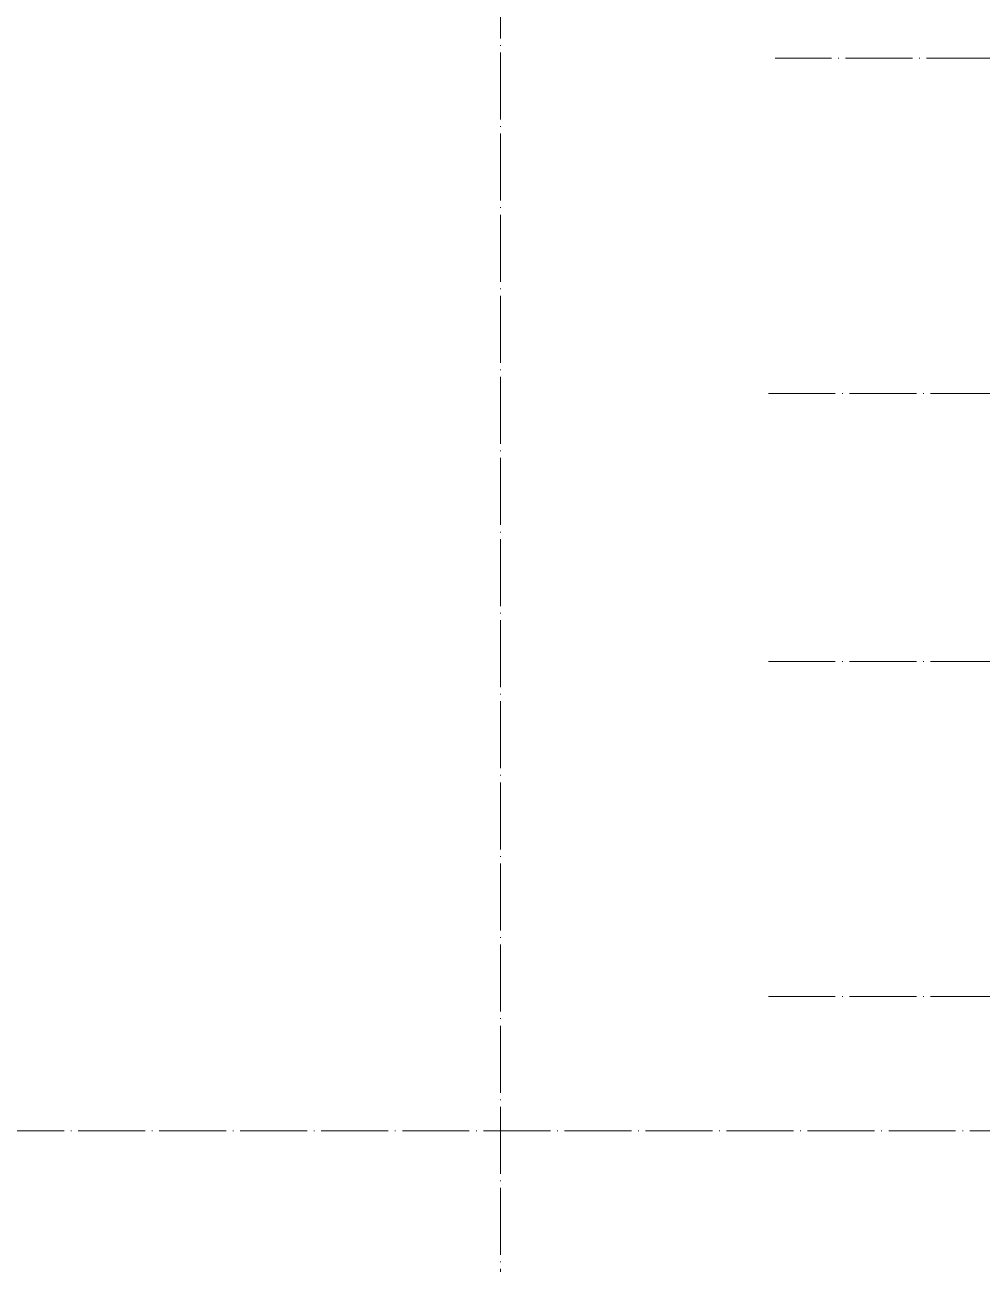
# Model space of a CAD drawing. Extents: x 1417642 to 3570900, y 124798 to 1191112.
# Drawn here: x 1479279 to 1507865, y 683549 to 720533 of the extents above; entities that cross this region are included whole.
import ezdxf

# ---------------------------------------------------------------- set-up
doc = ezdxf.new("R2010")
doc.units = 0
doc.header["$LTSCALE"] = 1000
doc.header["$MEASUREMENT"] = 0
doc.linetypes.add('DOTE', pattern=[2.42, 2, -0.2, 0.02, -0.2])
doc.layers.add('DOTE', color=1, linetype='DOTE')

msp = doc.modelspace()

# ---------------------------------------------------------------- linework, layer by layer
at = {"layer": 'DOTE', "lineweight": 0}
for p, q in [((1493478.8, 647527.2, 0), (1493478.8, 754412.6, 0)), ((1463931.6, 687533.2, 0), (1590677.4, 687533.2, 0))]:
    msp.add_line(p, q, dxfattribs=at)
at = {"layer": 'DOTE', "lineweight": 0, "elevation": 0}
for points in [[(1597742.3, 719533.2), (1501678.8, 719533.2)], [(1501478.8, 709533.2), (1597499.2, 709533.2)], [(1501478.8, 701533.2), (1597499.2, 701533.2)], [(1501478.8, 691533.2), (1597499.2, 691533.2)]]:
    msp.add_lwpolyline(points, dxfattribs=at)

doc.saveas('drawing.dxf')
